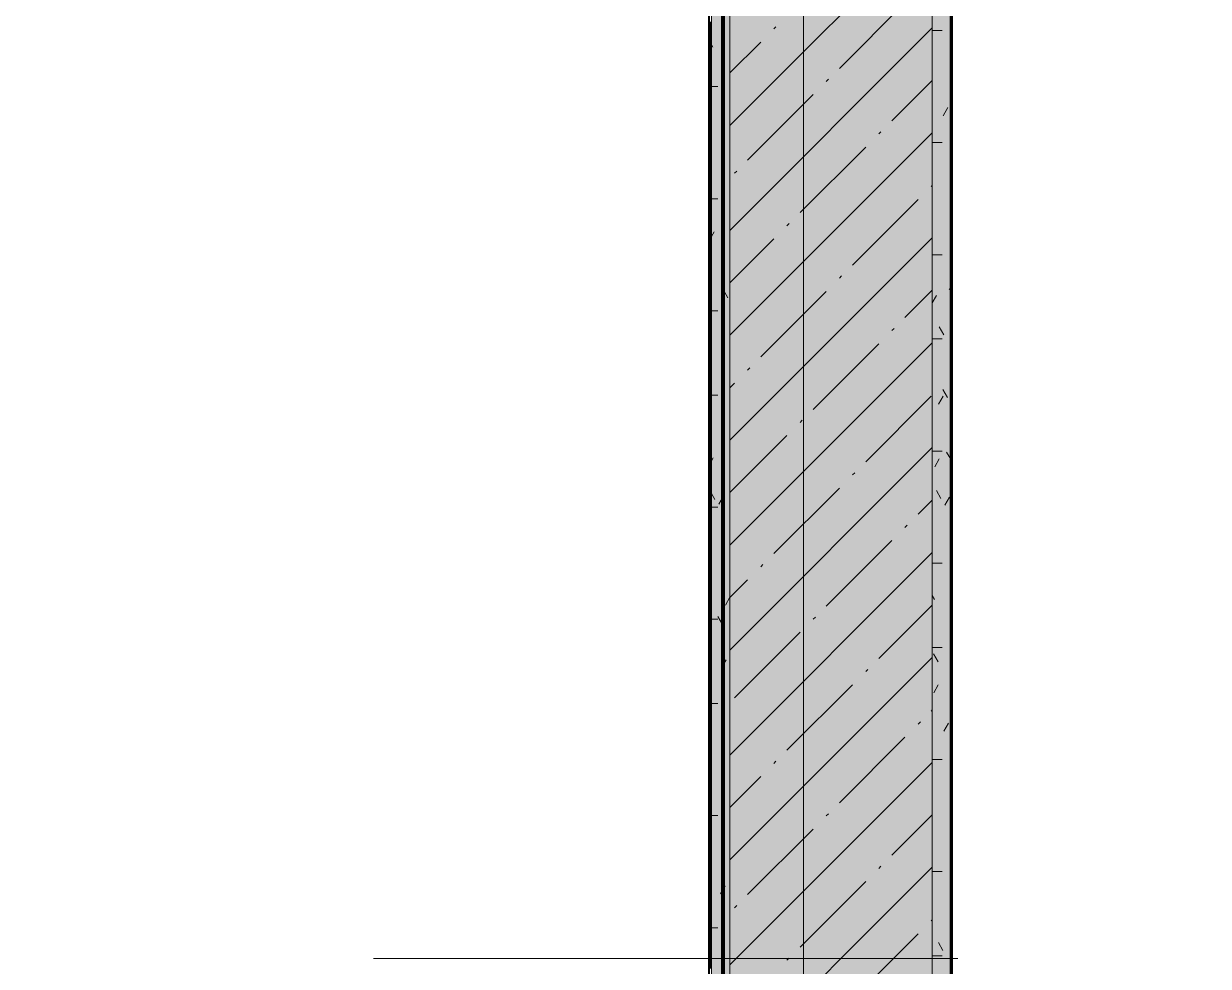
# Model space of a CAD drawing. Header units: millimetres. Extents: x -3817 to 677485, y -22715 to 103890.
# Drawn here: x 106606 to 107894, y 9703 to 10727 of the extents above; entities that cross this region are included whole.
import ezdxf

# ---------------------------------------------------------------- set-up
doc = ezdxf.new("R2010")
doc.units = ezdxf.units.MM
doc.layers.add('PDF _Геометрия', color=7, linetype='Continuous', true_color=0x1d1d1d)
doc.layers.add('PDF _Сплошная заливка', color=7, linetype='Continuous', true_color=0xffffff)

msp = doc.modelspace()

# ---------------------------------------------------------------- hatches: boundary and pattern name
at = {"layer": 'PDF _Сплошная заливка', "transparency": 33554559}
for points in [[(107394.4, 4311.3), (107593.6, 4311.3), (107593.6, 12511.4), (107373.6, 12511.4), (107373.6, 4311.3)], [(107353.6, 2061.3), (107373.6, 2061.3), (107373.6, 12291.4), (107353.6, 12291.4), (107353.6, 2081.3)]]:
    msp.add_hatch(color=256, dxfattribs=at).paths.add_polyline_path(points)

# ---------------------------------------------------------------- linework, layer by layer
at = {"layer": 'PDF _Геометрия', "color": 9, "lineweight": 9, "true_color": 0xc0c0c0}
for points in [[(107893.6, 12519.3), (107893.6, 12531.3), (105338.6, 12531.3), (105338.6, 12511.4), (107593.6, 12511.4), (107373.6, 12511.4), (105338.6, 12511.4), (105338.6, 12311.3), (107373.6, 12311.3), (107373.6, 4311.3), (107373.6, 2061.3), (107573.6, 2061.3), (107573.6, 4311.3), (107593.6, 4311.3), (107593.6, 4391.3), (107613.6, 4391.3)], [(107350.5, 10622.2), (107350.5, 10627.8), (107350.5, 10633.1), (107350.5, 10638), (107350.5, 10642.8), (107350.5, 10647.4), (107350.5, 10652), (107350.5, 10656.5), (107350.5, 10661.2), (107350.5, 10665.9), (107350.5, 10670.7), (107350.5, 10675.4), (107350.5, 10680), (107350.5, 10684.6), (107350.5, 10688.9)], [(107351.5, 10688.9), (107351.5, 10684.6), (107351.5, 10680), (107351.5, 10675.4), (107351.5, 10670.7), (107351.5, 10665.9), (107351.5, 10661.2), (107351.5, 10656.5), (107351.5, 10652), (107351.5, 10647.4), (107351.5, 10642.8), (107351.5, 10638), (107351.5, 10633.1), (107351.5, 10627.8), (107351.5, 10622.2)], [(107350.5, 10629), (107350.5, 10649), (107350.5, 10629), (107350.5, 10629)], [(107350.5, 9563.2), (107350.5, 9705.8), (107350.5, 9842), (107350.5, 9971.7), (107350.5, 10095), (107350.5, 10527)], [(107351.5, 10527), (107351.5, 10095), (107351.5, 9971.7), (107351.5, 9842), (107351.5, 9705.8), (107351.5, 9563.2)], [(107350.5, 10469), (107350.5, 10489)], [(107351.5, 10489), (107351.5, 10469)], [(107350.5, 10388.4), (107350.5, 10389.2), (107350.5, 10390.3), (107350.5, 10392.1), (107350.5, 10394.4), (107350.5, 10397.4), (107350.5, 10401), (107350.5, 10405.2), (107350.5, 10410.1), (107350.5, 10415.4), (107350.5, 10421.2), (107350.5, 10427.4), (107350.5, 10433.7), (107350.5, 10440.3), (107350.5, 10446.8), (107350.5, 10453.3)], [(107351.5, 10429), (107350.5, 10429), (107350.5, 10449), (107351.5, 10449)], [(107350.5, 10429), (107350.5, 10449)], [(107351.5, 10453.3), (107351.5, 10446.8), (107351.5, 10440.3), (107351.5, 10433.7), (107351.5, 10427.4), (107351.5, 10421.2), (107351.5, 10415.4), (107351.5, 10410.1), (107351.5, 10405.2), (107351.5, 10401), (107351.5, 10397.4), (107351.5, 10394.4), (107351.5, 10392.1), (107351.5, 10390.3), (107351.5, 10389.2), (107351.5, 10388.4)], [(107350.5, 10289), (107350.5, 10309)], [(107350.5, 10095), (107350.5, 10020.6), (107350.5, 9942), (107350.5, 9859), (107350.5, 9771.8), (107350.5, 9855), (107350.5, 9930.7), (107350.5, 9999), (107350.5, 10059.7), (107350.5, 10113), (107350.5, 10158.8), (107350.5, 10197.2), (107350.5, 10228.1), (107350.5, 10251.5), (107350.5, 10267.4), (107350.5, 10275.9), (107350.5, 10291.2), (107350.5, 10304.6)], [(107351.5, 10309), (107351.5, 10289)], [(107351.5, 10304.6), (107351.5, 10291.2), (107351.5, 10275.9), (107351.5, 10267.4), (107351.5, 10251.5), (107351.5, 10228.1), (107351.5, 10197.2), (107351.5, 10158.8), (107351.5, 10113), (107351.5, 10059.7), (107351.5, 9999), (107351.5, 9930.7), (107351.5, 9855), (107351.5, 9771.8), (107351.5, 9859), (107351.5, 9942), (107351.5, 10020.6), (107351.5, 10095)], [(107350.5, 10291.9), (107350.5, 10284.7), (107350.5, 10277), (107350.5, 10268.6), (107350.5, 10259.8), (107350.5, 10250.5), (107350.5, 10240.9), (107350.5, 10230.9), (107350.5, 10220.7), (107350.5, 10210.2), (107350.5, 10199.3), (107350.5, 10188.2), (107350.5, 10176.7), (107350.5, 10165), (107350.5, 10152.9), (107350.5, 10140.7), (107350.5, 10128.3), (107350.5, 10115.7), (107350.5, 10103.1), (107350.5, 10090.4), (107350.5, 10077.6), (107350.5, 10064.4), (107350.5, 10050.8), (107350.5, 10036.5), (107350.5, 10021.4), (107350.5, 10005.4), (107350.5, 9988.2), (107350.5, 9969.1), (107350.5, 9947.3), (107350.5, 9922.1), (107350.5, 9892.7), (107350.5, 9858.3), (107350.5, 9818.3), (107350.5, 9771.8), (107350.5, 9748.7), (107350.5, 9726), (107350.5, 9704), (107350.5, 9682.9)], [(107351.5, 9682.9), (107351.5, 9704), (107351.5, 9726), (107351.5, 9748.7), (107351.5, 9771.8), (107351.5, 9818.3), (107351.5, 9858.3), (107351.5, 9892.7), (107351.5, 9922.1), (107351.5, 9947.3), (107351.5, 9969.1), (107351.5, 9988.2), (107351.5, 10005.4), (107351.5, 10021.4), (107351.5, 10036.5), (107351.5, 10050.8), (107351.5, 10064.4), (107351.5, 10077.6), (107351.5, 10090.4), (107351.5, 10103.1), (107351.5, 10115.7), (107351.5, 10128.3), (107351.5, 10140.7), (107351.5, 10152.9), (107351.5, 10165), (107351.5, 10176.7), (107351.5, 10188.2), (107351.5, 10199.3), (107351.5, 10210.2), (107351.5, 10220.7), (107351.5, 10230.9), (107351.5, 10240.9), (107351.5, 10250.5), (107351.5, 10259.8), (107351.5, 10268.6), (107351.5, 10277), (107351.5, 10284.7), (107351.5, 10291.9)], [(107350.5, 10207.6), (107350.5, 10227.6)], [(107351.5, 10227.6), (107351.5, 10207.6)], [(107350.5, 10027.6), (107350.5, 10047.6)], [(107351.5, 10047.6), (107351.5, 10027.6)], [(107350.5, 9886.1), (107350.5, 9883.9), (107350.5, 9881.4), (107350.5, 9878.4), (107350.5, 9875.1), (107350.5, 9871.4), (107350.5, 9867.5), (107350.5, 9863.2), (107350.5, 9858.7), (107350.5, 9854.1), (107350.5, 9849.3), (107350.5, 9844.6), (107350.5, 9839.9), (107350.5, 9835.4), (107350.5, 9831), (107350.5, 9826.7), (107350.5, 9822.6), (107350.5, 9818.6), (107350.5, 9814.7), (107350.5, 9810.9), (107350.5, 9807.2), (107350.5, 9803.4), (107350.5, 9799.7), (107350.5, 9796), (107350.5, 9792.5), (107350.5, 9789), (107350.5, 9785.9), (107350.5, 9783), (107350.5, 9780.6)], [(107350.5, 9777.8), (107350.5, 9780.2), (107350.5, 9783), (107350.5, 9786.1), (107350.5, 9789.4), (107350.5, 9793), (107350.5, 9796.6), (107350.5, 9800.3), (107350.5, 9804), (107350.5, 9807.7), (107350.5, 9811.5), (107350.5, 9815.4), (107350.5, 9819.4), (107350.5, 9823.5), (107350.5, 9827.7), (107350.5, 9832.1), (107350.5, 9836.7), (107350.5, 9841.4), (107350.5, 9846.2), (107350.5, 9850.9), (107350.5, 9855.6), (107350.5, 9860.1), (107350.5, 9864.4), (107350.5, 9868.4), (107350.5, 9872.1), (107350.5, 9875.5), (107350.5, 9878.5), (107350.5, 9881), (107350.5, 9883.2)], [(107351.5, 9780.6), (107351.5, 9783), (107351.5, 9785.9), (107351.5, 9789), (107351.5, 9792.5), (107351.5, 9796), (107351.5, 9799.7), (107351.5, 9803.4), (107351.5, 9807.2), (107351.5, 9810.9), (107351.5, 9814.7), (107351.5, 9818.6), (107351.5, 9822.6), (107351.5, 9826.7), (107351.5, 9831), (107351.5, 9835.4), (107351.5, 9839.9), (107351.5, 9844.6), (107351.5, 9849.3), (107351.5, 9854.1), (107351.5, 9858.7), (107351.5, 9863.2), (107351.5, 9867.5), (107351.5, 9871.4), (107351.5, 9875.1), (107351.5, 9878.4), (107351.5, 9881.4), (107351.5, 9883.9), (107351.5, 9886.1)], [(107351.5, 9883.2), (107351.5, 9881), (107351.5, 9878.5), (107351.5, 9875.5), (107351.5, 9872.1), (107351.5, 9868.4), (107351.5, 9864.4), (107351.5, 9860.1), (107351.5, 9855.6), (107351.5, 9850.9), (107351.5, 9846.2), (107351.5, 9841.4), (107351.5, 9836.7), (107351.5, 9832.1), (107351.5, 9827.7), (107351.5, 9823.5), (107351.5, 9819.4), (107351.5, 9815.4), (107351.5, 9811.5), (107351.5, 9807.7), (107351.5, 9804), (107351.5, 9800.3), (107351.5, 9796.6), (107351.5, 9793), (107351.5, 9789.4), (107351.5, 9786.1), (107351.5, 9783), (107351.5, 9780.2), (107351.5, 9777.8)], [(107350.5, 9749.5), (107350.5, 9754.6), (107350.5, 9757.8), (107350.5, 9760.6), (107350.5, 9763.3), (107350.5, 9766.3), (107350.5, 9769.5), (107350.5, 9773), (107350.5, 9776.5), (107350.5, 9780.1), (107350.5, 9783.5), (107350.5, 9786.9), (107350.5, 9790.1), (107350.5, 9793.3), (107350.5, 9796.4), (107350.5, 9799.5), (107350.5, 9802.6), (107350.5, 9805.6), (107350.5, 9808.7), (107350.5, 9811.7), (107350.5, 9814.7), (107350.5, 9817.7), (107350.5, 9820.6), (107350.5, 9823.4), (107350.5, 9826.1), (107350.5, 9828.7), (107350.5, 9831.3), (107350.5, 9833.9), (107350.5, 9836.4), (107350.5, 9839), (107350.5, 9841.6), (107350.5, 9844.3), (107350.5, 9846.9), (107350.5, 9849.6), (107350.5, 9852.4), (107350.5, 9855.1), (107350.5, 9857.8), (107350.5, 9860.6), (107350.5, 9863.2), (107350.5, 9865.8), (107350.5, 9868.3), (107350.5, 9870.6), (107350.5, 9872.9)], [(107350.5, 9870.8), (107350.5, 9868.6), (107350.5, 9866.3), (107350.5, 9863.9), (107350.5, 9861.4), (107350.5, 9858.7), (107350.5, 9856.1), (107350.5, 9853.4), (107350.5, 9850.8), (107350.5, 9848.1), (107350.5, 9845.5), (107350.5, 9842.9), (107350.5, 9840.3), (107350.5, 9837.7), (107350.5, 9835.2), (107350.5, 9832.7), (107350.5, 9830.2), (107350.5, 9827.6), (107350.5, 9825), (107350.5, 9822.4), (107350.5, 9819.6), (107350.5, 9816.8), (107350.5, 9813.9), (107350.5, 9810.9), (107350.5, 9807.9), (107350.5, 9804.9), (107350.5, 9801.9), (107350.5, 9798.8), (107350.5, 9795.8), (107350.5, 9792.7), (107350.5, 9789.6), (107350.5, 9786.4), (107350.5, 9783.1), (107350.5, 9779.8), (107350.5, 9776.3), (107350.5, 9772.8), (107350.5, 9769.4), (107350.5, 9766.2), (107350.5, 9763.3), (107350.5, 9760.5), (107350.5, 9757.8), (107350.5, 9754.6), (107350.5, 9749.3)], [(107351.5, 9872.9), (107351.5, 9870.6), (107351.5, 9868.3), (107351.5, 9865.8), (107351.5, 9863.2), (107351.5, 9860.6), (107351.5, 9857.8), (107351.5, 9855.1), (107351.5, 9852.4), (107351.5, 9849.6), (107351.5, 9846.9), (107351.5, 9844.3), (107351.5, 9841.6), (107351.5, 9839), (107351.5, 9836.4), (107351.5, 9833.9), (107351.5, 9831.3), (107351.5, 9828.7), (107351.5, 9826.1), (107351.5, 9823.4), (107351.5, 9820.6), (107351.5, 9817.7), (107351.5, 9814.7), (107351.5, 9811.7), (107351.5, 9808.7), (107351.5, 9805.6), (107351.5, 9802.6), (107351.5, 9799.5), (107351.5, 9796.4), (107351.5, 9793.3), (107351.5, 9790.1), (107351.5, 9786.9), (107351.5, 9783.5), (107351.5, 9780.1), (107351.5, 9776.5), (107351.5, 9773), (107351.5, 9769.5), (107351.5, 9766.3), (107351.5, 9763.3), (107351.5, 9760.6), (107351.5, 9757.8), (107351.5, 9754.6), (107351.5, 9749.5)], [(107351.5, 9749.3), (107351.5, 9754.6), (107351.5, 9757.8), (107351.5, 9760.5), (107351.5, 9763.3), (107351.5, 9766.2), (107351.5, 9769.4), (107351.5, 9772.8), (107351.5, 9776.3), (107351.5, 9779.8), (107351.5, 9783.1), (107351.5, 9786.4), (107351.5, 9789.6), (107351.5, 9792.7), (107351.5, 9795.8), (107351.5, 9798.8), (107351.5, 9801.9), (107351.5, 9804.9), (107351.5, 9807.9), (107351.5, 9810.9), (107351.5, 9813.9), (107351.5, 9816.8), (107351.5, 9819.6), (107351.5, 9822.4), (107351.5, 9825), (107351.5, 9827.6), (107351.5, 9830.2), (107351.5, 9832.7), (107351.5, 9835.2), (107351.5, 9837.7), (107351.5, 9840.3), (107351.5, 9842.9), (107351.5, 9845.5), (107351.5, 9848.1), (107351.5, 9850.8), (107351.5, 9853.4), (107351.5, 9856.1), (107351.5, 9858.7), (107351.5, 9861.4), (107351.5, 9863.9), (107351.5, 9866.3), (107351.5, 9868.6), (107351.5, 9870.8)], [(107350.5, 9746.6), (107350.5, 9749.1)], [(107350.5, 9748.8), (107350.5, 9746.2)], [(107351.5, 9749.1), (107351.5, 9746.6)], [(107351.5, 9746.2), (107351.5, 9748.8)]]:
    msp.add_lwpolyline(points, dxfattribs=at)
for points in [[(105403.6, 2061.3), (107353.6, 2061.3), (107373.6, 2061.3), (107373.6, 12291.4), (107373.6, 12311.3), (105338.6, 12311.3), (105338.6, 12291.4), (107353.6, 12291.4), (107353.6, 2081.3), (105403.6, 2081.3)], [(107367.5, 2082.3), (107367.5, 12290.5), (107366.5, 12290.5), (107366.5, 2082.3)], [(107351.5, 10688.9), (107351.5, 10920.6), (107350.5, 10920.6), (107350.5, 10688.9)], [(107350.5, 10669), (107351.5, 10669), (107351.5, 10649), (107351.5, 10629), (107351.5, 10649), (107350.5, 10649)], [(107351.5, 10453.3), (107351.5, 10622.2), (107350.5, 10622.2), (107350.5, 10453.3)], [(107351.5, 10429), (107351.5, 10449)], [(107351.5, 10304.6), (107351.5, 10388.4), (107350.5, 10388.4), (107350.5, 10304.6)], [(107351.5, 9280.4), (107351.5, 10291.9), (107350.5, 10291.9), (107350.5, 9280.4)]]:
    msp.add_lwpolyline(points, close=True, dxfattribs=at)
at = {"layer": 'PDF _Геометрия', "color": 171, "lineweight": 70, "true_color": 0x8080ff}
msp.add_lwpolyline([(107366.5, 2082.3), (107366.5, 12290.5), (107365.5, 12290.5), (107365.5, 2082.3)], close=True, dxfattribs=at)
at = {"layer": 'PDF _Геометрия', "color": 7, "lineweight": 9}
msp.add_lwpolyline([(107593.6, 4391.3), (107593.6, 12291.4)], close=True, dxfattribs=at)
for points in [[(107613.6, 4391.3), (107613.6, 12290.4)], [(107352.6, 10729.6), (107352.6, 10702.9), (107352.6, 10675.4), (107352.6, 10651.9), (107352.6, 10647.5), (107352.6, 10643.4), (107352.6, 10639.6), (107352.6, 10636.2), (107352.6, 10633), (107352.6, 10630.1), (107352.6, 10627.4), (107352.6, 10624.9), (107352.6, 10622.6), (107352.6, 10620.5), (107352.6, 10618.5), (107352.6, 10616.7), (107352.6, 10614.9), (107352.6, 10613.2), (107352.6, 10611.5), (107352.6, 10609.9), (107352.6, 10608.2), (107352.6, 10606.6), (107352.6, 10604.9), (107352.6, 10603.1), (107352.6, 10601.2), (107352.6, 10599.2), (107352.6, 10597), (107352.6, 10594.7), (107352.6, 10592.2), (107352.6, 10589.5), (107352.6, 10586.6), (107352.6, 10583.4), (107352.6, 10579.9), (107352.6, 10578.3), (107352.6, 10576.8), (107352.6, 10575.2), (107352.6, 10573.6), (107352.6, 10572), (107352.6, 10570.4), (107352.6, 10568.8), (107352.6, 10567.2), (107352.6, 10565.6), (107352.6, 10563.9), (107352.6, 10562.3), (107352.6, 10560.6), (107352.6, 10558.9), (107352.6, 10557.2), (107352.6, 10555.5), (107352.6, 10553.8), (107352.6, 10552), (107352.6, 10550.3), (107352.6, 10548.5), (107352.6, 10546.8), (107352.6, 10545), (107352.6, 10543.2), (107352.6, 10541.4), (107352.6, 10539.5), (107352.6, 10537.7), (107352.6, 10535.9), (107352.6, 10534), (107352.6, 10532.1), (107352.6, 10530.2), (107352.6, 10528.3), (107352.6, 10526.4), (107352.6, 10524.5), (107352.6, 10522.5), (107352.6, 10520.6), (107352.6, 10518.6), (107352.6, 10516.6), (107352.6, 10514.7), (107352.6, 10512.6), (107352.6, 10510.6), (107352.6, 10508.6), (107352.6, 10506.5), (107352.6, 10504.5), (107352.6, 10502.4), (107352.6, 10500.3), (107352.6, 10498.2), (107352.6, 10496.1), (107352.6, 10494), (107352.6, 10491.8), (107352.6, 10489.7), (107352.6, 10487.5), (107352.6, 10485.3), (107352.6, 10483.1), (107352.6, 10481), (107352.6, 10478.8), (107352.6, 10476.4), (107352.6, 10473.8), (107352.6, 10471.2), (107352.6, 10468.4), (107352.6, 10465.6), (107352.6, 10462.6), (107352.6, 10459.6), (107352.6, 10456.5), (107352.6, 10453.4), (107352.6, 10450.2), (107352.6, 10447), (107352.6, 10443.8), (107352.6, 10440.6), (107352.6, 10437.4), (107352.6, 10434.2), (107352.6, 10431), (107352.6, 10427.9), (107352.6, 10424.8), (107352.6, 10421.8), (107352.6, 10418.9), (107352.6, 10416), (107352.6, 10413.3), (107352.6, 10410.7), (107352.6, 10408.1), (107352.6, 10405.6), (107352.6, 10403.5), (107352.6, 10401.7), (107352.6, 10400.3), (107352.6, 10399.1), (107352.6, 10398.2), (107352.6, 10397.5), (107352.6, 10396.9), (107352.6, 10396.4), (107352.6, 10396), (107352.6, 10395.6), (107352.6, 10395.2), (107352.6, 10394.7), (107352.6, 10394.1), (107352.6, 10393.4), (107352.6, 10392.4), (107352.6, 10391.1), (107352.6, 10389.6), (107352.6, 10387.8), (107352.6, 10385.4), (107352.6, 10383), (107352.6, 10380.6), (107352.6, 10378.1), (107352.6, 10375.6), (107352.6, 10373.1), (107352.6, 10370.5), (107352.6, 10367.8), (107352.6, 10365.2), (107352.6, 10362.5), (107352.6, 10359.8), (107352.6, 10357.1), (107352.6, 10354.3), (107352.6, 10351.6), (107352.6, 10348.8), (107352.6, 10346), (107352.6, 10343.3), (107352.6, 10340.5), (107352.6, 10337.8), (107352.6, 10335), (107352.6, 10332.3), (107352.6, 10329.5), (107352.6, 10326.8), (107352.6, 10324.2), (107352.6, 10321.5), (107352.6, 10318.9), (107352.6, 10316.3), (107352.6, 10313.7), (107352.6, 10311.2), (107352.6, 10308.7), (107352.6, 10306.3), (107352.6, 10303.9), (107352.6, 10301.6), (107352.6, 10299.3), (107352.6, 10299.8), (107352.6, 10300.4), (107352.6, 10301.1), (107352.6, 10301.8), (107352.6, 10302.6), (107352.6, 10303.4), (107352.6, 10304.3), (107352.6, 10305.3), (107352.6, 10306.3), (107352.6, 10307.4), (107352.6, 10308.5), (107352.6, 10309.7), (107352.6, 10311), (107352.6, 10312.2), (107352.6, 10313.6), (107352.6, 10314.9), (107352.6, 10316.4), (107352.6, 10317.8), (107352.6, 10319.3), (107352.6, 10320.8), (107352.6, 10322.4), (107352.6, 10324), (107352.6, 10325.6), (107352.6, 10327.2), (107352.6, 10328.9), (107352.6, 10330.6), (107352.6, 10332.3), (107352.6, 10334), (107352.6, 10335.7), (107352.6, 10337.5), (107352.6, 10339.2), (107352.6, 10341), (107352.6, 10342.8), (107352.6, 10344.5), (107352.6, 10346.3), (107352.6, 10348.1), (107352.6, 10349.9), (107352.6, 10351.6), (107352.6, 10353.4), (107352.6, 10355.2), (107352.6, 10356.9), (107352.6, 10358.7), (107352.6, 10360.4), (107352.6, 10362.1), (107352.6, 10363.8), (107352.6, 10365.4), (107352.6, 10367.1), (107352.6, 10368.7), (107352.6, 10370.3), (107352.6, 10371.8), (107352.6, 10373.3), (107352.6, 10374.8), (107352.6, 10376.3), (107352.6, 10377.7), (107352.6, 10379.1), (107352.6, 10380.4), (107352.6, 10381.7), (107352.6, 10382.9), (107352.6, 10384.1), (107352.6, 10385.3), (107352.6, 10386.3), (107352.6, 10387.4), (107352.6, 10388.3), (107352.6, 10389.2), (107352.6, 10390.1), (107352.6, 10390.9), (107352.6, 10391.6), (107352.6, 10392.2), (107352.6, 10394.5), (107352.6, 10396.7), (107352.6, 10399), (107352.6, 10401.4), (107352.6, 10403.8), (107352.6, 10406.3), (107352.6, 10408.7), (107352.6, 10411.3), (107352.6, 10413.9), (107352.6, 10416.5), (107352.6, 10419.1), (107352.6, 10421.8), (107352.6, 10424.6), (107352.6, 10427.3), (107352.6, 10430.1), (107352.6, 10433), (107352.6, 10435.8), (107352.6, 10438.7), (107352.6, 10441.7), (107352.6, 10444.6), (107352.6, 10447.6), (107352.6, 10450.6), (107352.6, 10453.6), (107352.6, 10456.7), (107352.6, 10459.8), (107352.6, 10462.9), (107352.6, 10466), (107352.6, 10469.1), (107352.6, 10472.3), (107352.6, 10475.4), (107352.6, 10478.6), (107352.6, 10481.8), (107352.6, 10485), (107352.6, 10488.2), (107352.6, 10491.5), (107352.6, 10494.7), (107352.6, 10498), (107352.6, 10501.2), (107352.6, 10504.5), (107352.6, 10510.2), (107352.6, 10515.6), (107352.6, 10520.8), (107352.6, 10525.7), (107352.6, 10530.4), (107352.6, 10534.8), (107352.6, 10539), (107352.6, 10543), (107352.6, 10546.8), (107352.6, 10550.5), (107352.6, 10553.9), (107352.6, 10557.2), (107352.6, 10560.4), (107352.6, 10563.4), (107352.6, 10566.3), (107352.6, 10569.1), (107352.6, 10571.7), (107352.6, 10574.4), (107352.6, 10576.9), (107352.6, 10579.4), (107352.6, 10581.8), (107352.6, 10584.2), (107352.6, 10587.5), (107352.6, 10590.8), (107352.6, 10593.9), (107352.6, 10597), (107352.6, 10600.1), (107352.6, 10603.1), (107352.6, 10606.1), (107352.6, 10609.1), (107352.6, 10612.1), (107352.6, 10615.1), (107352.6, 10618.1), (107352.6, 10621.1), (107352.6, 10624.2), (107352.6, 10627.3), (107352.6, 10630.5), (107352.6, 10633.6), (107352.6, 10636.6), (107352.6, 10639.7), (107352.6, 10642.7), (107352.6, 10645.6), (107352.6, 10648.6), (107352.6, 10651.5), (107352.6, 10654.5), (107352.6, 10657.4), (107352.6, 10660.3), (107352.6, 10663.3), (107352.6, 10666.2), (107352.6, 10669.2), (107352.6, 10672.2), (107352.6, 10675.2), (107352.6, 10678.3), (107352.6, 10681.4), (107352.6, 10684.5), (107352.6, 10687.7), (107352.6, 10691), (107352.6, 10694.3), (107352.6, 10697.7), (107352.6, 10701.2), (107352.6, 10704.7), (107352.6, 10708.4), (107352.6, 10712.1), (107352.6, 10715.9), (107352.6, 10719.8), (107352.6, 10723.8), (107352.6, 10728)], [(107352.6, 10728), (107352.6, 10723.8), (107352.6, 10719.8), (107352.6, 10715.9), (107352.6, 10712.1), (107352.6, 10708.4), (107352.6, 10704.7), (107352.6, 10701.2), (107352.6, 10697.7), (107352.6, 10694.3), (107352.6, 10691), (107352.6, 10687.7), (107352.6, 10684.5), (107352.6, 10681.4), (107352.6, 10678.3), (107352.6, 10675.2), (107352.6, 10672.2), (107352.6, 10669.2), (107352.6, 10666.2), (107352.6, 10663.3), (107352.6, 10660.3), (107352.6, 10657.4), (107352.6, 10654.5), (107352.6, 10651.5), (107352.6, 10648.6), (107352.6, 10645.6), (107352.6, 10642.7), (107352.6, 10639.7), (107352.6, 10636.6), (107352.6, 10633.6), (107352.6, 10630.5), (107352.6, 10627.3), (107352.6, 10624.2), (107352.6, 10621.1), (107352.6, 10618.1), (107352.6, 10615.1), (107352.6, 10612.1), (107352.6, 10609.1), (107352.6, 10606.1), (107352.6, 10603.1), (107352.6, 10600.1), (107352.6, 10597), (107352.6, 10593.9), (107352.6, 10590.8), (107352.6, 10587.5), (107352.6, 10584.2), (107352.6, 10581.8), (107352.6, 10579.4), (107352.6, 10576.9), (107352.6, 10574.4), (107352.6, 10571.7), (107352.6, 10569.1), (107352.6, 10566.3), (107352.6, 10563.4), (107352.6, 10560.4), (107352.6, 10557.2), (107352.6, 10553.9), (107352.6, 10550.5), (107352.6, 10546.8), (107352.6, 10543), (107352.6, 10539), (107352.6, 10534.8), (107352.6, 10530.4), (107352.6, 10525.7), (107352.6, 10520.8), (107352.6, 10515.6), (107352.6, 10510.2), (107352.6, 10504.5), (107352.6, 10501.2), (107352.6, 10498), (107352.6, 10494.7), (107352.6, 10491.5), (107352.6, 10488.2), (107352.6, 10485), (107352.6, 10481.8), (107352.6, 10478.6), (107352.6, 10475.4), (107352.6, 10472.3), (107352.6, 10469.1), (107352.6, 10466), (107352.6, 10462.9), (107352.6, 10459.8), (107352.6, 10456.7), (107352.6, 10453.6), (107352.6, 10450.6), (107352.6, 10447.6), (107352.6, 10444.6), (107352.6, 10441.7), (107352.6, 10438.7), (107352.6, 10435.8), (107352.6, 10433), (107352.6, 10430.1), (107352.6, 10427.3), (107352.6, 10424.6), (107352.6, 10421.8), (107352.6, 10419.1), (107352.6, 10416.5), (107352.6, 10413.9), (107352.6, 10411.3), (107352.6, 10408.7), (107352.6, 10406.3), (107352.6, 10403.8), (107352.6, 10401.4), (107352.6, 10399), (107352.6, 10396.7), (107352.6, 10394.5), (107352.6, 10392.2), (107352.6, 10391.6), (107352.6, 10390.9), (107352.6, 10390.1), (107352.6, 10389.2), (107352.6, 10388.3), (107352.6, 10387.4), (107352.6, 10386.3), (107352.6, 10385.3), (107352.6, 10384.1), (107352.6, 10382.9), (107352.6, 10381.7), (107352.6, 10380.4), (107352.6, 10379.1), (107352.6, 10377.7), (107352.6, 10376.3), (107352.6, 10374.8), (107352.6, 10373.3), (107352.6, 10371.8), (107352.6, 10370.3), (107352.6, 10368.7), (107352.6, 10367.1), (107352.6, 10365.4), (107352.6, 10363.8), (107352.6, 10362.1), (107352.6, 10360.4), (107352.6, 10358.7), (107352.6, 10356.9), (107352.6, 10355.2), (107352.6, 10353.4), (107352.6, 10351.6), (107352.6, 10349.9), (107352.6, 10348.1), (107352.6, 10346.3), (107352.6, 10344.5), (107352.6, 10342.8), (107352.6, 10341), (107352.6, 10339.2), (107352.6, 10337.5), (107352.6, 10335.7), (107352.6, 10334), (107352.6, 10332.3), (107352.6, 10330.6), (107352.6, 10328.9), (107352.6, 10327.2), (107352.6, 10325.6), (107352.6, 10324), (107352.6, 10322.4), (107352.6, 10320.8), (107352.6, 10319.3), (107352.6, 10317.8), (107352.6, 10316.4), (107352.6, 10314.9), (107352.6, 10313.6), (107352.6, 10312.2), (107352.6, 10311), (107352.6, 10309.7), (107352.6, 10308.5), (107352.6, 10307.4), (107352.6, 10306.3), (107352.6, 10305.3), (107352.6, 10304.3), (107352.6, 10303.4), (107352.6, 10302.6), (107352.6, 10301.8), (107352.6, 10301.1), (107352.6, 10300.4), (107352.6, 10299.8), (107352.6, 10299.3), (107352.6, 10297.2), (107352.6, 10295.1), (107352.6, 10293), (107352.6, 10290.9), (107352.6, 10288.8), (107352.6, 10286.7), (107352.6, 10284.6), (107352.6, 10282.5), (107352.6, 10280.4), (107352.6, 10278.3), (107352.6, 10276.2), (107352.6, 10274.1), (107352.6, 10272), (107352.6, 10269.8), (107352.6, 10267.7), (107352.6, 10265.5), (107352.6, 10263.3), (107352.6, 10261.1), (107352.6, 10258.9), (107352.6, 10256.7), (107352.6, 10254.4), (107352.6, 10252.1), (107352.6, 10249.8), (107352.6, 10247.4), (107352.6, 10245), (107352.6, 10242.6), (107352.6, 10240.2), (107352.6, 10237.7), (107352.6, 10235.2), (107352.6, 10232.6), (107352.6, 10230), (107352.6, 10227.4), (107352.6, 10224.7), (107352.6, 10222), (107352.6, 10219.2), (107352.6, 10216.4), (107352.6, 10213.5), (107352.6, 10210.6), (107352.6, 10207.6), (107352.6, 10204.6), (107352.6, 10201.5), (107352.6, 10198.3), (107352.6, 10195.1), (107352.6, 10191.8), (107352.6, 10188.5), (107352.6, 10185.1), (107352.6, 10181.6), (107352.6, 10178), (107352.6, 10174.4), (107352.6, 10170.7), (107352.6, 10167), (107352.6, 10163.1), (107352.6, 10159.2), (107352.6, 10155.2), (107352.6, 10151.2), (107352.6, 10147), (107352.6, 10142.7), (107352.6, 10138.4), (107352.6, 10134), (107352.6, 10129.4), (107352.6, 10124.8), (107352.6, 10120.1), (107352.6, 10115.4), (107352.6, 10110.8), (107352.6, 10106.1), (107352.6, 10101.4), (107352.6, 10096.8), (107352.6, 10092.1), (107352.6, 10087.4), (107352.6, 10082.8), (107352.6, 10078.1), (107352.6, 10073.5), (107352.6, 10068.9), (107352.6, 10064.4), (107352.6, 10059.8), (107352.6, 10056.5), (107352.6, 10053), (107352.6, 10049.5), (107352.6, 10045.9), (107352.6, 10042.2), (107352.6, 10038.4), (107352.6, 10034.5), (107352.6, 10030.6), (107352.6, 10026.6), (107352.6, 10022.5), (107352.6, 10018.4), (107352.6, 10014.2), (107352.6, 10010), (107352.6, 10005.7), (107352.6, 10001.4), (107352.6, 9997), (107352.6, 9992.6), (107352.6, 9988.2), (107352.6, 9983.7), (107352.6, 9979.2), (107352.6, 9974.7), (107352.6, 9970.2), (107352.6, 9965.6), (107352.6, 9961.1), (107352.6, 9956.5), (107352.6, 9952), (107352.6, 9947.4), (107352.6, 9942.9), (107352.6, 9938.4), (107352.6, 9933.8), (107352.6, 9929.3), (107352.6, 9924.9), (107352.6, 9920.4), (107352.6, 9916), (107352.6, 9911.6), (107352.6, 9907.3), (107352.6, 9903), (107352.6, 9898.7), (107352.6, 9894.5), (107352.6, 9890.4), (107352.6, 9886.3), (107352.6, 9882.3), (107352.6, 9878.3), (107352.6, 9874.4), (107352.6, 9870.6), (107352.6, 9866.9), (107352.6, 9866.2), (107352.6, 9865.3), (107352.6, 9864.3), (107352.6, 9863.2), (107352.6, 9861.9), (107352.6, 9860.5), (107352.6, 9859), (107352.6, 9857.4), (107352.6, 9855.6), (107352.6, 9853.7), (107352.6, 9851.8), (107352.6, 9849.7), (107352.6, 9847.5), (107352.6, 9845.3), (107352.6, 9843), (107352.6, 9840.6), (107352.6, 9838.1), (107352.6, 9835.6), (107352.6, 9833), (107352.6, 9830.4), (107352.6, 9827.7), (107352.6, 9825), (107352.6, 9822.2), (107352.6, 9819.4), (107352.6, 9816.6), (107352.6, 9813.7), (107352.6, 9810.9), (107352.6, 9808), (107352.6, 9805.2), (107352.6, 9802.3), (107352.6, 9799.5), (107352.6, 9796.6), (107352.6, 9793.8), (107352.6, 9791), (107352.6, 9788.2), (107352.6, 9785.5), (107352.6, 9782.8), (107352.6, 9780.2), (107352.6, 9777.6), (107352.6, 9775.1), (107352.6, 9772.6), (107352.6, 9770.2), (107352.6, 9767.9), (107352.6, 9765.6), (107352.6, 9763.5), (107352.6, 9761.4), (107352.6, 9759.4), (107352.6, 9757.6), (107352.6, 9755.8), (107352.6, 9754.2), (107352.6, 9752.6), (107352.6, 9751.2), (107352.6, 9749.9), (107352.6, 9748.8), (107352.6, 9747.8), (107352.6, 9746.9), (107352.6, 9743.4), (107352.6, 9739.8), (107352.6, 9736.1), (107352.6, 9732.3), (107352.6, 9728.5), (107352.6, 9724.7), (107352.6, 9720.9), (107352.6, 9717.1), (107352.6, 9713.3), (107352.6, 9709.5), (107352.6, 9705.8), (107352.6, 9702.3)], [(107352.6, 10078.8), (107352.6, 10076.3), (107352.6, 10073.9), (107352.6, 10071.5), (107352.6, 10069.1), (107352.6, 10066.6), (107352.6, 10064.2), (107352.6, 10061.7), (107352.6, 10059.3), (107352.6, 10056.8), (107352.6, 10054.3), (107352.6, 10051.9), (107352.6, 10049.4), (107352.6, 10047), (107352.6, 10044.5), (107352.6, 10042.1), (107352.6, 10039.7), (107352.6, 10037.2), (107352.6, 10034.8), (107352.6, 10032.4), (107352.6, 10030), (107352.6, 10027.6), (107352.6, 10025.3), (107352.6, 10022.9), (107352.6, 10020.6), (107352.6, 10018.3), (107352.6, 10016), (107352.6, 10013.7), (107352.6, 10011.5), (107352.6, 10009.2), (107352.6, 10007), (107352.6, 10004.9), (107352.6, 10002.7), (107352.6, 10000.6), (107352.6, 9998.5), (107352.6, 9996.5), (107352.6, 9994.4), (107352.6, 9992.4), (107352.6, 9990.5), (107352.6, 9988.6), (107352.6, 9986.7), (107352.6, 9984.8), (107352.6, 9983), (107352.6, 9981.3), (107352.6, 9979.5), (107352.6, 9977.9), (107352.6, 9976.2), (107352.6, 9974.6), (107352.6, 9973.1), (107352.6, 9971.6), (107352.6, 9970.2), (107352.6, 9968.8), (107352.6, 9967.4), (107352.6, 9966.1), (107352.6, 9964.9), (107352.6, 9963.7), (107352.6, 9962.6), (107352.6, 9961.6), (107352.6, 9960.6), (107352.6, 9959.6), (107352.6, 9958.7), (107352.6, 9957.9), (107352.6, 9957.2), (107352.6, 9956.5), (107352.6, 9746.9), (107352.6, 9747.8), (107352.6, 9748.8), (107352.6, 9749.9), (107352.6, 9751.2), (107352.6, 9752.6), (107352.6, 9754.2), (107352.6, 9755.8), (107352.6, 9757.6), (107352.6, 9759.4), (107352.6, 9761.4), (107352.6, 9763.5), (107352.6, 9765.6), (107352.6, 9767.9), (107352.6, 9770.2), (107352.6, 9772.6), (107352.6, 9775.1), (107352.6, 9777.6), (107352.6, 9780.2), (107352.6, 9782.8), (107352.6, 9785.5), (107352.6, 9788.2), (107352.6, 9791), (107352.6, 9793.8), (107352.6, 9796.6), (107352.6, 9799.5), (107352.6, 9802.3), (107352.6, 9805.2), (107352.6, 9808), (107352.6, 9810.9), (107352.6, 9813.7), (107352.6, 9816.6), (107352.6, 9819.4), (107352.6, 9822.2), (107352.6, 9825), (107352.6, 9827.7), (107352.6, 9830.4), (107352.6, 9833), (107352.6, 9835.6), (107352.6, 9838.1), (107352.6, 9840.6), (107352.6, 9843), (107352.6, 9845.3), (107352.6, 9847.5), (107352.6, 9849.7), (107352.6, 9851.8), (107352.6, 9853.7), (107352.6, 9855.6), (107352.6, 9857.4), (107352.6, 9859), (107352.6, 9860.5), (107352.6, 9861.9), (107352.6, 9863.2), (107352.6, 9864.3), (107352.6, 9865.3), (107352.6, 9866.2), (107352.6, 9866.9), (107352.6, 9870.6), (107352.6, 9874.4), (107352.6, 9878.3), (107352.6, 9882.3), (107352.6, 9886.3), (107352.6, 9890.4), (107352.6, 9894.5), (107352.6, 9898.7), (107352.6, 9903), (107352.6, 9907.3), (107352.6, 9911.6), (107352.6, 9916), (107352.6, 9920.4), (107352.6, 9924.9), (107352.6, 9929.3), (107352.6, 9933.8), (107352.6, 9938.4), (107352.6, 9942.9), (107352.6, 9947.4), (107352.6, 9952), (107352.6, 9956.5), (107352.6, 9961.1), (107352.6, 9965.6), (107352.6, 9970.2), (107352.6, 9974.7), (107352.6, 9979.2), (107352.6, 9983.7), (107352.6, 9988.2), (107352.6, 9992.6), (107352.6, 9997), (107352.6, 10001.4), (107352.6, 10005.7), (107352.6, 10010), (107352.6, 10014.2), (107352.6, 10018.4), (107352.6, 10022.5), (107352.6, 10026.6), (107352.6, 10030.6), (107352.6, 10034.5), (107352.6, 10038.4), (107352.6, 10042.2), (107352.6, 10045.9), (107352.6, 10049.5), (107352.6, 10053), (107352.6, 10056.5), (107352.6, 10059.8), (107352.6, 10064.4), (107352.6, 10068.9), (107352.6, 10073.5), (107352.6, 10078.1), (107352.6, 10082.8), (107352.6, 10087.4), (107352.6, 10092.1), (107352.6, 10096.8), (107352.6, 10101.4), (107352.6, 10106.1), (107352.6, 10110.8), (107352.6, 10115.4), (107352.6, 10120.1), (107352.6, 10124.8), (107352.6, 10129.4), (107352.6, 10134), (107352.6, 10138.4), (107352.6, 10142.7), (107352.6, 10147), (107352.6, 10151.2), (107352.6, 10155.2), (107352.6, 10159.2), (107352.6, 10163.1), (107352.6, 10167), (107352.6, 10170.7), (107352.6, 10174.4), (107352.6, 10178), (107352.6, 10181.6), (107352.6, 10185.1), (107352.6, 10188.5), (107352.6, 10191.8), (107352.6, 10195.1), (107352.6, 10198.3), (107352.6, 10201.5), (107352.6, 10204.6), (107352.6, 10207.6), (107352.6, 10210.6), (107352.6, 10213.5), (107352.6, 10216.4), (107352.6, 10219.2), (107352.6, 10222), (107352.6, 10224.7), (107352.6, 10227.4), (107352.6, 10230), (107352.6, 10232.6), (107352.6, 10235.2), (107352.6, 10237.7), (107352.6, 10240.2), (107352.6, 10242.6), (107352.6, 10245), (107352.6, 10247.4), (107352.6, 10249.8), (107352.6, 10252.1), (107352.6, 10254.4), (107352.6, 10256.7), (107352.6, 10258.9), (107352.6, 10261.1), (107352.6, 10263.3), (107352.6, 10265.5), (107352.6, 10267.7), (107352.6, 10269.8), (107352.6, 10272), (107352.6, 10274.1), (107352.6, 10276.2), (107352.6, 10278.3), (107352.6, 10280.4), (107352.6, 10282.5), (107352.6, 10284.6), (107352.6, 10286.7), (107352.6, 10288.8), (107352.6, 10290.9), (107352.6, 10293), (107352.6, 10295.1), (107352.6, 10297.2), (107352.6, 10299.3), (107352.6, 10301.6), (107352.6, 10303.9), (107352.6, 10306.3), (107352.6, 10308.7), (107352.6, 10311.2), (107352.6, 10313.7), (107352.6, 10316.3), (107352.6, 10318.9), (107352.6, 10321.5), (107352.6, 10324.2), (107352.6, 10326.8), (107352.6, 10329.5), (107352.6, 10332.3), (107352.6, 10335), (107352.6, 10337.8), (107352.6, 10340.5), (107352.6, 10343.3), (107352.6, 10346), (107352.6, 10348.8), (107352.6, 10351.6), (107352.6, 10354.3), (107352.6, 10357.1), (107352.6, 10359.8), (107352.6, 10362.5), (107352.6, 10365.2), (107352.6, 10367.8), (107352.6, 10370.5), (107352.6, 10373.1), (107352.6, 10375.6), (107352.6, 10378.1), (107352.6, 10380.6), (107352.6, 10383), (107352.6, 10385.4), (107352.6, 10387.8), (107352.6, 10389.6), (107352.6, 10391.1), (107352.6, 10392.4), (107352.6, 10393.4), (107352.6, 10394.1), (107352.6, 10394.7), (107352.6, 10395.2), (107352.6, 10395.6), (107352.6, 10396), (107352.6, 10396.4), (107352.6, 10396.9), (107352.6, 10397.5), (107352.6, 10398.2), (107352.6, 10399.1), (107352.6, 10400.3), (107352.6, 10401.7), (107352.6, 10403.5), (107352.6, 10405.6), (107352.6, 10408.1), (107352.6, 10410.7), (107352.6, 10413.3), (107352.6, 10416), (107352.6, 10418.9), (107352.6, 10421.8), (107352.6, 10424.8), (107352.6, 10427.9), (107352.6, 10431), (107352.6, 10434.2), (107352.6, 10437.4), (107352.6, 10440.6), (107352.6, 10443.8), (107352.6, 10447), (107352.6, 10450.2), (107352.6, 10453.4), (107352.6, 10456.5), (107352.6, 10459.6), (107352.6, 10462.6), (107352.6, 10465.6), (107352.6, 10468.4), (107352.6, 10471.2), (107352.6, 10473.8), (107352.6, 10476.4), (107352.6, 10478.8), (107352.6, 10481), (107352.6, 10483.1), (107352.6, 10485.3), (107352.6, 10487.5), (107352.6, 10489.7), (107352.6, 10491.8), (107352.6, 10494), (107352.6, 10496.1), (107352.6, 10498.2), (107352.6, 10500.3), (107352.6, 10502.4), (107352.6, 10504.5), (107352.6, 10506.5), (107352.6, 10508.6), (107352.6, 10510.6), (107352.6, 10512.6), (107352.6, 10514.7), (107352.6, 10516.6), (107352.6, 10518.6), (107352.6, 10520.6), (107352.6, 10522.5), (107352.6, 10524.5), (107352.6, 10526.4), (107352.6, 10528.3), (107352.6, 10530.2), (107352.6, 10532.1), (107352.6, 10534), (107352.6, 10535.9), (107352.6, 10537.7), (107352.6, 10539.5), (107352.6, 10541.4), (107352.6, 10543.2), (107352.6, 10545), (107352.6, 10546.8), (107352.6, 10548.5), (107352.6, 10550.3), (107352.6, 10552), (107352.6, 10553.8), (107352.6, 10555.5), (107352.6, 10557.2), (107352.6, 10558.9), (107352.6, 10560.6), (107352.6, 10562.3), (107352.6, 10563.9), (107352.6, 10565.6), (107352.6, 10567.2), (107352.6, 10568.8), (107352.6, 10570.4), (107352.6, 10572), (107352.6, 10573.6), (107352.6, 10575.2), (107352.6, 10576.8), (107352.6, 10578.3), (107352.6, 10579.9), (107352.6, 10583.4), (107352.6, 10586.6), (107352.6, 10589.5), (107352.6, 10592.2), (107352.6, 10594.7), (107352.6, 10597), (107352.6, 10599.2), (107352.6, 10601.2), (107352.6, 10603.1), (107352.6, 10604.9), (107352.6, 10606.6), (107352.6, 10608.2), (107352.6, 10609.9), (107352.6, 10611.5), (107352.6, 10613.2), (107352.6, 10614.9), (107352.6, 10616.7), (107352.6, 10618.5), (107352.6, 10620.5), (107352.6, 10622.6), (107352.6, 10624.9), (107352.6, 10627.4), (107352.6, 10630.1), (107352.6, 10633), (107352.6, 10636.2), (107352.6, 10639.6), (107352.6, 10643.4), (107352.6, 10647.5), (107352.6, 10651.9), (107352.6, 10655.1), (107352.6, 10658.4), (107352.6, 10662), (107352.6, 10665.6), (107352.6, 10669.5), (107352.6, 10673.4), (107352.6, 10677.5), (107352.6, 10681.6), (107352.6, 10685.8), (107352.6, 10690), (107352.6, 10694.3), (107352.6, 10698.6), (107352.6, 10702.9), (107352.6, 10707.2), (107352.6, 10711.4), (107352.6, 10715.6), (107352.6, 10719.7), (107352.6, 10723.7), (107352.6, 10727.7)], [(107352.6, 9897.9), (107352.6, 9874.6), (107352.6, 9841.4), (107352.6, 9806.9), (107352.6, 9779.9), (107352.6, 9777.4), (107352.6, 9774.9), (107352.6, 9772.4), (107352.6, 9769.9), (107352.6, 9767.4), (107352.6, 9764.9), (107352.6, 9762.4), (107352.6, 9759.9), (107352.6, 9757.5), (107352.6, 9755), (107352.6, 9752.6), (107352.6, 9750.2), (107352.6, 9747.8), (107352.6, 9745.4), (107352.6, 9743.1), (107352.6, 9740.7), (107352.6, 9738.4), (107352.6, 9736.2), (107352.6, 9733.9), (107352.6, 9731.7), (107352.6, 9729.5), (107352.6, 9727.4), (107352.6, 9725.3), (107352.6, 9723.2), (107352.6, 9721.2), (107352.6, 9719.3), (107352.6, 9717.3), (107352.6, 9715.4), (107352.6, 9713.6), (107352.6, 9711.8), (107352.6, 9710.1), (107352.6, 9708.4), (107352.6, 9706.8), (107352.6, 9705.3), (107352.6, 9703.8), (107352.6, 9702.3)], [(107352.6, 9700.6), (107352.6, 9703.8), (107352.6, 9707.4), (107352.6, 9707.8), (107352.6, 9708.2), (107352.6, 9708.8), (107352.6, 9709.5), (107352.6, 9710.3), (107352.6, 9711.2), (107352.6, 9712.2), (107352.6, 9713.3), (107352.6, 9714.4), (107352.6, 9715.7), (107352.6, 9717.1), (107352.6, 9718.5), (107352.6, 9720), (107352.6, 9721.6), (107352.6, 9723.3), (107352.6, 9725.1), (107352.6, 9726.9), (107352.6, 9728.8), (107352.6, 9730.8), (107352.6, 9732.8), (107352.6, 9734.9), (107352.6, 9737.1), (107352.6, 9739.3), (107352.6, 9741.6), (107352.6, 9743.9), (107352.6, 9746.3), (107352.6, 9748.7), (107352.6, 9751.2), (107352.6, 9753.8), (107352.6, 9756.3), (107352.6, 9758.9), (107352.6, 9761.6), (107352.6, 9764.3), (107352.6, 9767), (107352.6, 9769.7), (107352.6, 9772.5), (107352.6, 9775.3), (107352.6, 9778.1), (107352.6, 9780.9), (107352.6, 9783.8), (107352.6, 9786.7), (107352.6, 9789.6), (107352.6, 9792.5), (107352.6, 9795.4), (107352.6, 9798.3), (107352.6, 9801.2), (107352.6, 9804.1), (107352.6, 9807), (107352.6, 9809.9), (107352.6, 9812.8), (107352.6, 9815.7), (107352.6, 9818.6), (107352.6, 9821.5), (107352.6, 9824.3), (107352.6, 9827.2), (107352.6, 9830), (107352.6, 9832.8), (107352.6, 9835.6), (107352.6, 9838.3), (107352.6, 9841), (107352.6, 9843.7), (107352.6, 9846.3), (107352.6, 9848.9), (107352.6, 9851.5), (107352.6, 9854), (107352.6, 9856.5), (107352.6, 9858.9), (107352.6, 9861.3), (107352.6, 9863.6), (107352.6, 9865.9), (107352.6, 9868.1), (107352.6, 9870.3), (107352.6, 9872.4), (107352.6, 9874.4), (107352.6, 9876.3), (107352.6, 9878.2), (107352.6, 9880.1), (107352.6, 9881.8), (107352.6, 9883.5), (107352.6, 9885.1), (107352.6, 9886.6), (107352.6, 9888), (107352.6, 9889.4), (107352.6, 9890.6), (107352.6, 9891.8), (107352.6, 9892.8), (107352.6, 9893.8), (107352.6, 9894.7), (107352.6, 9895.5), (107352.6, 9896.1), (107352.6, 9896.7), (107352.6, 9897.2), (107352.6, 9897.5), (107352.6, 9897.7), (107352.6, 9897.9)], [(107352.6, 9890.2), (107352.6, 9890.2), (107352.6, 9890.2), (107352.6, 9890.2), (107352.6, 9890.2), (107352.6, 9890.2), (107352.6, 9890.2), (107352.6, 9890.2), (107352.6, 9890.2), (107352.6, 9890.3), (107352.6, 9890.3), (107352.6, 9890.3), (107352.6, 9890.3), (107352.6, 9890.3), (107352.6, 9890.3), (107352.6, 9890.3), (107352.6, 9890.3), (107352.6, 9890.3), (107352.6, 9890.4), (107352.6, 9890.4), (107352.6, 9890.4), (107352.6, 9890.4), (107352.6, 9890.4), (107352.6, 9890.4), (107352.6, 9890.4), (107352.6, 9890.4), (107352.6, 9890.4), (107352.6, 9890.5), (107352.6, 9890.5), (107352.6, 9890.5), (107352.6, 9890.5), (107352.6, 9890.5), (107352.6, 9890.5), (107352.6, 9890.5), (107352.6, 9890.5), (107352.6, 9890.5), (107352.6, 9890.6), (107352.6, 9890.6), (107352.6, 9890.6), (107352.6, 9890.6), (107352.6, 9890.6), (107352.6, 9890.6), (107352.6, 9890.6), (107352.6, 9890.6), (107352.6, 9890.6), (107352.6, 9890.7), (107352.6, 9890.7), (107352.6, 9890.7), (107352.6, 9890.7), (107352.6, 9890.7), (107352.6, 9890.7), (107352.6, 9890.7), (107352.6, 9890.7), (107352.6, 9890.7), (107352.6, 9890.8), (107352.6, 9890.8), (107352.6, 9890.8), (107352.6, 9890.8), (107352.6, 9890.8), (107352.6, 9890.8), (107352.6, 9890.8), (107352.6, 9890.8), (107352.6, 9890.8), (107352.6, 9890.9), (107352.6, 9890.9), (107352.6, 9890.9), (107352.6, 9890.9), (107352.6, 9890.9), (107352.6, 9890.9), (107352.6, 9890.9), (107352.6, 9890.9), (107352.6, 9891), (107352.6, 9891), (107352.6, 9891), (107352.6, 9891), (107352.6, 9891), (107352.6, 9891), (107352.6, 9891), (107352.6, 9891), (107352.6, 9891), (107352.6, 9891.1), (107352.6, 9891.1), (107352.6, 9891.1), (107352.6, 9891.1), (107352.6, 9891.1), (107352.6, 9891.1), (107352.6, 9891.1), (107352.6, 9891.1), (107352.6, 9891.2), (107352.6, 9891.2), (107352.6, 9891.2), (107352.6, 9891.2), (107352.6, 9891.2), (107352.6, 9891.2), (107352.6, 9891.2), (107352.6, 9891.2), (107352.6, 9891.2), (107352.6, 9891.3), (107352.6, 9891.3), (107352.6, 9891.3), (107352.6, 9891.3), (107352.6, 9891.3), (107352.6, 9891.3), (107352.6, 9891.3), (107352.6, 9891.3), (107352.6, 9891.4), (107352.6, 9891.4), (107352.6, 9891.4), (107352.6, 9891.4), (107352.6, 9891.4), (107352.6, 9891.4), (107352.6, 9891.4), (107352.6, 9891.4), (107352.6, 9891.5), (107352.6, 9891.5), (107352.6, 9891.5), (107352.6, 9891.5), (107352.6, 9891.5), (107352.6, 9891.5), (107352.6, 9891.6), (107352.6, 9891.6), (107352.6, 9891.6), (107352.6, 9891.6), (107352.6, 9891.6), (107352.6, 9891.7), (107352.6, 9891.7), (107352.6, 9891.7), (107352.6, 9891.7), (107352.6, 9891.8), (107352.6, 9891.8), (107352.6, 9891.8), (107352.6, 9891.8), (107352.6, 9891.8), (107352.6, 9891.9), (107352.6, 9891.9), (107352.6, 9891.9), (107352.6, 9891.9), (107352.6, 9892), (107352.6, 9892), (107352.6, 9892), (107352.6, 9892), (107352.6, 9892), (107352.6, 9892.1), (107352.6, 9892.1), (107352.6, 9892.1), (107352.6, 9892.1), (107352.6, 9892.2), (107352.6, 9892.2), (107352.6, 9892.2), (107352.6, 9892.2), (107352.6, 9892.2), (107352.6, 9892.3), (107352.6, 9892.3), (107352.6, 9892.3), (107352.6, 9892.3), (107352.6, 9892.4), (107352.6, 9892.4), (107352.6, 9892.4), (107352.6, 9892.4), (107352.6, 9892.4), (107352.6, 9892.5), (107352.6, 9892.5), (107352.6, 9892.5), (107352.6, 9892.5), (107352.6, 9892.6), (107352.6, 9892.6), (107352.6, 9892.6), (107352.6, 9892.6), (107352.6, 9892.6), (107352.6, 9892.7), (107352.6, 9892.7), (107352.6, 9892.7), (107352.6, 9892.7), (107352.6, 9892.8), (107352.6, 9892.8), (107352.6, 9892.8), (107352.6, 9892.8), (107352.6, 9892.8), (107352.6, 9892.9), (107352.6, 9892.9), (107352.6, 9892.9), (107352.6, 9892.9), (107352.6, 9893), (107352.6, 9893), (107352.6, 9893), (107352.6, 9893), (107352.6, 9893), (107352.6, 9893.1), (107352.6, 9893.1), (107352.6, 9893.1), (107352.6, 9893.1), (107352.6, 9893.1), (107352.6, 9893.2), (107352.6, 9893.2), (107352.6, 9893.2), (107352.6, 9893.2), (107352.6, 9893.3), (107352.6, 9893.3), (107352.6, 9893.3), (107352.6, 9893.3), (107352.6, 9893.3), (107352.6, 9893.4), (107352.6, 9893.4), (107352.6, 9893.4), (107352.6, 9893.4), (107352.6, 9893.5), (107352.6, 9893.5), (107352.6, 9893.5), (107352.6, 9893.5), (107352.6, 9893.5), (107352.6, 9893.6), (107352.6, 9893.6), (107352.6, 9893.6), (107352.6, 9893.6), (107352.6, 9893.7), (107352.6, 9893.7), (107352.6, 9893.7), (107352.6, 9893.7), (107352.6, 9893.7), (107352.6, 9893.8), (107352.6, 9893.8), (107352.6, 9893.8), (107352.6, 9893.8), (107352.6, 9893.9), (107352.6, 9893.9), (107352.6, 9893.9), (107352.6, 9893.9), (107352.6, 9893.9), (107352.6, 9894), (107352.6, 9894), (107352.6, 9894), (107352.6, 9894), (107352.6, 9894), (107352.6, 9894.1), (107352.6, 9894.1), (107352.6, 9894.1), (107352.6, 9894.1), (107352.6, 9894.2), (107352.6, 9894.2), (107352.6, 9894.2), (107352.6, 9894.2), (107352.6, 9894.2), (107352.6, 9894.3), (107352.6, 9894.3), (107352.6, 9894.3), (107352.6, 9894.3), (107352.6, 9894.4), (107352.6, 9894.4), (107352.6, 9894.4), (107352.6, 9894.4), (107352.6, 9894.4), (107352.6, 9894.5), (107352.6, 9894.5), (107352.6, 9894.5), (107352.6, 9894.5), (107352.6, 9894.5), (107352.6, 9894.6), (107352.6, 9894.6), (107352.6, 9894.6), (107352.6, 9894.6), (107352.6, 9894.7), (107352.6, 9894.7), (107352.6, 9894.7), (107352.6, 9894.7), (107352.6, 9894.7), (107352.6, 9894.8), (107352.6, 9894.8), (107352.6, 9894.8), (107352.6, 9894.8), (107352.6, 9894.9), (107352.6, 9894.9), (107352.6, 9894.9), (107352.6, 9894.9), (107352.6, 9894.9), (107352.6, 9895), (107352.6, 9895), (107352.6, 9895), (107352.6, 9895), (107352.6, 9895), (107352.6, 9895.1), (107352.6, 9895.1), (107352.6, 9895.1), (107352.6, 9895.1), (107352.6, 9895.2), (107352.6, 9895.2), (107352.6, 9895.2), (107352.6, 9895.2), (107352.6, 9895.2), (107352.6, 9895.3), (107352.6, 9895.3), (107352.6, 9895.3), (107352.6, 9895.3), (107352.6, 9895.4), (107352.6, 9895.4), (107352.6, 9895.4), (107352.6, 9895.4), (107352.6, 9895.4), (107352.6, 9895.5), (107352.6, 9895.5), (107352.6, 9895.5), (107352.6, 9895.5), (107352.6, 9895.5), (107352.6, 9895.6), (107352.6, 9895.6), (107352.6, 9895.6), (107352.6, 9895.6), (107352.6, 9895.7), (107352.6, 9895.7), (107352.6, 9895.7), (107352.6, 9895.7), (107352.6, 9895.7), (107352.6, 9895.8), (107352.6, 9895.8), (107352.6, 9895.8), (107352.6, 9895.8), (107352.6, 9895.8), (107352.6, 9895.9), (107352.6, 9895.9), (107352.6, 9895.9), (107352.6, 9895.9), (107352.6, 9896), (107352.6, 9896), (107352.6, 9896), (107352.6, 9896), (107352.6, 9896), (107352.6, 9896.1), (107352.6, 9896.1), (107352.6, 9896.1)]]:
    msp.add_lwpolyline(points, dxfattribs=at)
at = {"layer": 'PDF _Геометрия', "color": 231, "lineweight": 70, "true_color": 0xff80c0}
msp.add_lwpolyline([(107613.6, 4391.3), (107614.6, 4391.3), (107614.6, 12290.4)], dxfattribs=at)
at = {"layer": 'PDF _Геометрия', "color": 231, "lineweight": 9, "true_color": 0xff80c0}
msp.add_lwpolyline([(107614.6, 12290.4), (107613.6, 12290.4), (107613.6, 4391.3)], dxfattribs=at)
at = {"layer": 'PDF _Геометрия', "color": 253, "lineweight": 9, "true_color": 0xaaaaaa}
for points in [[(107453.6, 9591.1), (107453.6, 11178.6)], [(106986.4, 9711.4), (107621.4, 9711.4)]]:
    msp.add_lwpolyline(points, dxfattribs=at)
at = {"layer": 'PDF _Геометрия', "lineweight": 9}
for points in [[(107373.6, 10616.8), (107593.6, 10836.8)], [(107492.6, 10678.9), (107563.9, 10750.2)], [(107373.6, 10502.8), (107593.6, 10722.8)], [(107421.4, 10721.7), (107423.7, 10724)], [(107373.6, 10673.9), (107407.1, 10707.4)], [(107478.4, 10664.6), (107480.8, 10667)], [(107549.7, 10621.9), (107593.6, 10665.8)], [(107392.8, 10579.1), (107464.1, 10650.4)], [(107535.4, 10607.6), (107537.8, 10610)], [(107373.6, 10388.7), (107593.6, 10608.7)], [(107449.9, 10522.1), (107521.2, 10593.3)], [(107378.6, 10564.8), (107381, 10567.2)], [(107592.4, 10550.6), (107593.6, 10551.7)], [(107506.9, 10465), (107578.2, 10536.3)], [(107435.6, 10507.8), (107438, 10510.2)], [(107373.6, 10274.7), (107593.6, 10494.7)], [(107373.6, 10445.8), (107421.4, 10493.6)], [(107492.6, 10450.8), (107495, 10453.2)], [(107407.1, 10365.3), (107478.4, 10436.5)], [(107563.9, 10408), (107593.6, 10437.7)], [(107549.7, 10393.8), (107552, 10396.1)], [(107373.6, 10160.6), (107593.6, 10380.6)], [(107464.1, 10308.2), (107535.4, 10379.5)], [(107392.8, 10351), (107395.2, 10353.4)], [(107373.6, 10331.7), (107378.6, 10336.7)], [(107521.2, 10251.2), (107592.4, 10322.5)], [(107449.9, 10294), (107452.2, 10296.3)], [(107373.6, 10217.7), (107435.6, 10279.7)], [(107373.6, 10046.6), (107593.6, 10266.6)], [(107506.9, 10236.9), (107509.3, 10239.3)], [(107421.4, 10151.4), (107492.6, 10222.7)], [(107578.2, 10194.2), (107593.6, 10209.6)], [(107563.9, 10179.9), (107566.3, 10182.3)], [(107478.4, 10094.4), (107549.7, 10165.7)], [(107373.6, 9932.5), (107593.6, 10152.5)], [(107407.1, 10137.2), (107409.5, 10139.5)], [(107373.6, 10103.6), (107392.8, 10122.9)], [(107535.4, 10037.4), (107593.6, 10095.5)], [(107464.1, 10080.1), (107466.5, 10082.5)], [(107378.6, 9994.6), (107449.9, 10065.9)], [(107373.6, 9818.5), (107593.6, 10038.5)], [(107521.2, 10023.1), (107523.5, 10025.5)], [(107435.6, 9937.6), (107506.9, 10008.8)], [(107592.4, 9980.3), (107593.6, 9981.5)], [(107578.2, 9966.1), (107580.6, 9968.4)], [(107492.6, 9880.5), (107563.9, 9951.8)], [(107373.6, 9704.5), (107593.6, 9924.5)], [(107421.4, 9923.3), (107423.7, 9925.7)], [(107373.6, 9875.5), (107407.1, 9909.1)], [(107478.4, 9866.3), (107480.8, 9868.7)], [(107549.7, 9823.5), (107593.6, 9867.4)], [(107392.8, 9780.7), (107464.1, 9852)], [(107535.4, 9809.3), (107537.8, 9811.6)], [(107373.6, 9590.4), (107593.6, 9810.4)], [(107449.9, 9723.7), (107521.2, 9795)], [(107378.6, 9766.5), (107381, 9768.9)], [(107592.4, 9752.2), (107593.6, 9753.4)], [(107506.9, 9666.7), (107578.2, 9738)], [(107435.6, 9709.5), (107438, 9711.8)]]:
    msp.add_lwpolyline(points, dxfattribs=at)
at = {"layer": 'PDF _Геометрия', "color": 253, "lineweight": 9, "true_color": 0x9b9b9b}
for points in [[(107594.1, 10720.1), (107604.2, 10720.1)], [(107355.1, 10701.8), (107353.6, 10704.4)], [(107353.6, 10659.1), (107360.4, 10659.1)], [(107610.5, 10636.2), (107605.4, 10627.4)], [(107594.1, 10598.2), (107604.2, 10598.2)], [(107353.6, 10537.2), (107360.4, 10537.2)], [(107356.6, 10501.2), (107353.6, 10496)], [(107594.1, 10476.2), (107604.2, 10476.2)], [(107371.4, 10429.6), (107366.4, 10438.4)], [(107598.2, 10432.1), (107593.6, 10424)], [(107613.6, 10436.9), (107612.1, 10439.4)], [(107353.6, 10415.3), (107360.4, 10415.3)], [(107606, 10389.1), (107601, 10397.8)], [(107594.1, 10384.8), (107604.2, 10384.8)], [(107610.1, 10321.1), (107605, 10329.8)], [(107353.6, 10323.8), (107360.4, 10323.8)], [(107605.3, 10322.4), (107600.3, 10313.7)], [(107594.1, 10262.9), (107604.2, 10262.9)], [(107613.6, 10254), (107609.1, 10261.7)], [(107355.5, 10255.5), (107353.6, 10252.2)], [(107601.2, 10254.4), (107596.2, 10245.6)], [(107357.3, 10210.3), (107353.6, 10216.7)], [(107366.6, 10213.8), (107361.6, 10205.1)], [(107603, 10211.4), (107598, 10220.1)], [(107612.4, 10212.7), (107607.3, 10204)], [(107353.6, 10201.9), (107360.4, 10201.9)], [(107594.1, 10141), (107604.2, 10141)], [(107373.6, 10103.9), (107368.7, 10095.4)], [(107595.9, 10101.7), (107593.6, 10105.8)], [(107365.4, 10074.2), (107360.4, 10082.9)], [(107353.6, 10080), (107360.4, 10080)], [(107594.1, 10049.5), (107604.2, 10049.5)], [(107369.6, 10036.1), (107364.6, 10027.4)], [(107600, 10033.7), (107595, 10042.4)], [(107600.1, 10008.6), (107595.1, 9999.9)], [(107353.6, 9988.6), (107360.4, 9988.6)], [(107611.3, 9967), (107606.2, 9958.3)], [(107594.1, 9927.6), (107604.2, 9927.6)], [(107353.6, 9866.6), (107360.4, 9866.6)], [(107594.1, 9805.7), (107604.2, 9805.7)], [(107368.5, 9790.4), (107363.5, 9781.7)], [(107353.6, 9744.7), (107360.4, 9744.7)], [(107605.2, 9719.9), (107600.2, 9728.6)], [(107594.1, 9714.2), (107604.2, 9714.2)]]:
    msp.add_lwpolyline(points, dxfattribs=at)
at = {"layer": 'PDF _Сплошная заливка', "lineweight": 35, "transparency": 33554559}
msp.add_solid([(107613.6, 4391.3), (107613.6, 12291.4), (107593.6, 4391.3), (107593.6, 12291.4)], dxfattribs=at)

doc.saveas('drawing.dxf')
